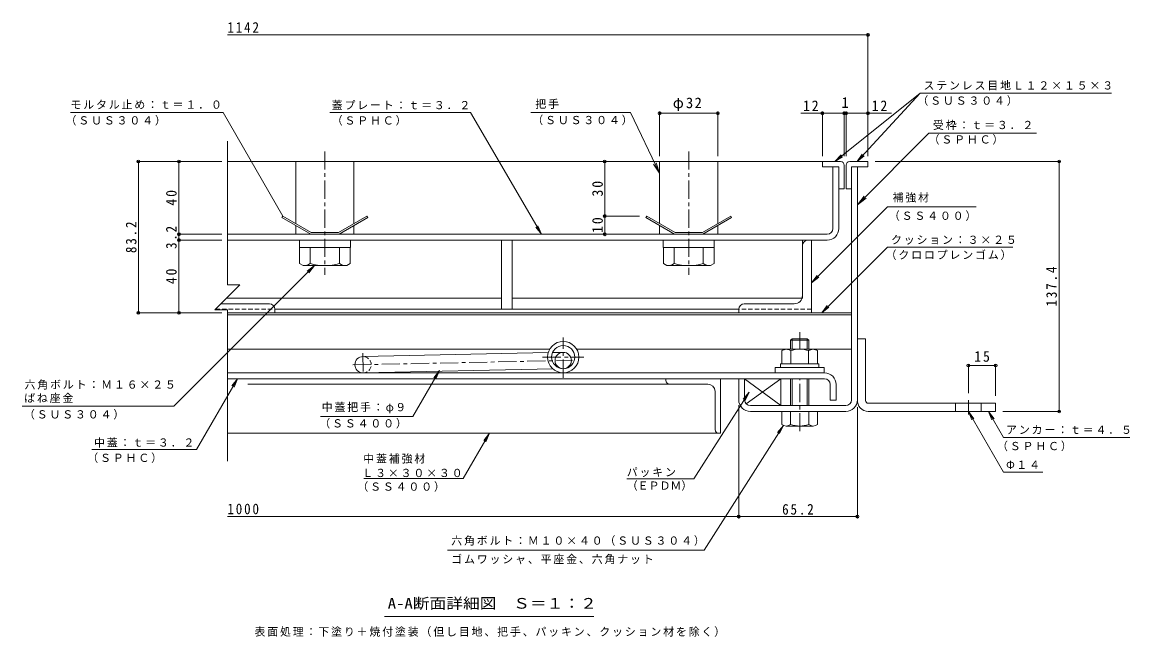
# Model space of a CAD drawing. Units: millimetres at full size. Extents: x -524 to 522, y -392 to 344.
# Drawn here: x -87 to 522, y 6 to 344 of the extents above; entities that cross this region are included whole.
import ezdxf
from ezdxf.enums import TextEntityAlignment as Align

# ---------------------------------------------------------------- set-up
doc = ezdxf.new("R2010")
doc.units = ezdxf.units.MM
doc.header["$LTSCALE"] = 2
doc.header["$PDMODE"] = 32
doc.header["$PDSIZE"] = 1.6
doc.linetypes.add('CHAIN1', pattern=[8, 5, -1, 1, -1])
doc.linetypes.add('DASHED1', pattern=[1.8, 1.2, -0.6])
for name, color, linetype, lineweight in [('D-1', 2, 'Continuous', 9), ('D-2', 3, 'Continuous', 9), ('D-3', 4, 'Continuous', 9), ('D-5', 7, 'Continuous', 9), ('D-6', 6, 'Continuous', 9), ('D-7', 5, 'Continuous', 5), ('D-8', 5, 'Continuous', 5), ('D-9', 134, 'Continuous', 5), ('D-A', 3, 'Continuous', 9), ('D-B', 6, 'Continuous', 9), ('D-C', 2, 'Continuous', 9), ('D-D', 2, 'Continuous', 9), ('D-E', 3, 'Continuous', 9), ('D-F', 7, 'Continuous', 9)]:
    doc.layers.add(name, color=color, linetype=linetype, lineweight=lineweight)
doc.styles.add('ＭＳ ゴシック', font='')
doc.styles.get('ＭＳ ゴシック').set_extended_font_data('MS Gothic')

msp = doc.modelspace()

# ---------------------------------------------------------------- linework, layer by layer
at = {"layer": 'D-1'}
for p, q in [((369.289, 136.048), (369.289, 264.048)), ((372.489, 264.048), (369.289, 264.048)), ((372.489, 136.048), (372.489, 264.048)), ((310.489, 136.048), (310.489, 147.648)), ((366.089, 132.848), (313.689, 132.848)), ((313.689, 129.648), (335.789, 129.648)), ((366.089, 129.648), (345.789, 129.648))]:
    msp.add_line(p, q, dxfattribs=at)
msp.add_lwpolyline([(307.289, 136.048), (307.289, 147.648), (310.489, 147.648)], dxfattribs=at)
for centre, radius, start, end in [((313.689, 136.048), 6.4, 180, 270), ((313.689, 136.048), 3.2, 180, 270), ((366.089, 136.048), 3.2, 270, 0), ((366.089, 136.048), 6.4, 270, 0)]:
    msp.add_arc(centre, radius, start, end, dxfattribs=at)
at = {"layer": 'D-2'}
for p, q in [((359.089, 230.248), (359.089, 264.048)), ((362.289, 264.048), (359.089, 264.048)), ((362.289, 230.248), (362.289, 264.048)), ((355.889, 227.048), (26.198, 227.048)), ((26.198, 223.848), (355.889, 223.848))]:
    msp.add_line(p, q, dxfattribs=at)
at = {"layer": 'D-2', "linetype": 'CHAIN1'}
for p, q in [((210.789, 148.149), (210.789, 170.345)), ((199.441, 159.498), (222.137, 159.498))]:
    msp.add_line(p, q, dxfattribs=at)
at = {"layer": 'D-2'}
for radius in [8.65, 6.35]:
    msp.add_circle((210.789, 159.498), radius, dxfattribs=at)
for radius in [6.4, 3.2]:
    msp.add_arc((355.889, 230.248), radius, 270, 0, dxfattribs=at)
at = {"layer": 'D-3'}
for p, q in [((353.289, 267.048), (26.198, 267.048)), ((353.289, 267.048), (353.289, 264.048)), ((363.289, 267.048), (353.289, 267.048)), ((353.289, 264.048), (362.289, 264.048)), ((362.289, 264.048), (362.289, 252.048)), ((365.289, 265.048), (365.289, 252.048)), ((366.289, 265.048), (366.289, 252.048)), ((368.289, 267.048), (378.289, 267.048)), ((378.289, 264.048), (369.289, 264.048)), ((369.289, 252.048), (369.289, 264.048)), ((378.289, 267.048), (378.289, 264.048)), ((362.289, 252.048), (365.289, 252.048)), ((369.289, 252.048), (366.289, 252.048)), ((56.701, 237.048), (72.289, 228.048)), ((102.878, 237.048), (87.289, 228.048)), ((256.7, 237.048), (256.2, 236.182)), ((256.2, 236.182), (272.021, 227.048)), ((256.7, 237.048), (272.289, 228.048)), ((302.877, 237.048), (287.289, 228.048)), ((303.377, 236.182), (287.557, 227.048)), ((302.877, 237.048), (303.377, 236.182)), ((87.557, 227.048), (72.021, 227.048)), ((72.289, 228.048), (87.289, 228.048)), ((272.021, 227.048), (287.557, 227.048)), ((287.289, 228.048), (272.289, 228.048))]:
    msp.add_line(p, q, dxfattribs=at)
for points in [[(56.701, 237.048), (56.201, 236.182), (72.021, 227.048)], [(102.878, 237.048), (103.378, 236.182), (87.557, 227.048)]]:
    msp.add_lwpolyline(points, dxfattribs=at)
for centre, start, end in [((363.289, 265.048), 0, 90), ((368.289, 265.048), 90, 180)]:
    msp.add_arc(centre, 2, start, end, dxfattribs=at)
at = {"layer": 'D-5'}
for p, q in [((406.999, 304.527), (360.071, 267.048)), ((406.999, 304.527), (372.295, 267.048)), ((406.999, 304.527), (512.167, 304.527)), ((-59.966, 293.998), (23.821, 293.998)), ((56.701, 237.048), (23.821, 293.998)), ((82.482, 293.998), (159.918, 293.998)), ((198.777, 227.048), (159.918, 293.998)), ((247.706, 293.998), (193.055, 293.998)), ((247.706, 293.998), (263.789, 260.581)), ((411.768, 282.656), (372.489, 243.242)), ((411.768, 282.656), (471.036, 282.656)), ((360.072, 267.048), (363.538, 270.652)), ((360.072, 267.048), (364.353, 269.632)), ((372.295, 267.048), (375.184, 271.128)), ((372.295, 267.048), (376.142, 270.242)), ((263.789, 260.581), (260.504, 265.601)), ((263.789, 260.581), (261.915, 266.28)), ((372.489, 243.242), (376.133, 248.008)), ((372.489, 243.242), (377.243, 246.903)), ((437.789, 242.199), (389.077, 242.199)), ((198.777, 227.048), (196.853, 231.663)), ((198.777, 227.048), (195.724, 231.008)), ((389.077, 220.047), (352.879, 183.848)), ((389.077, 220.047), (457.985, 220.047)), ((-3.212, 132.592), (74.045, 209.848)), ((74.045, 209.848), (70.078, 206.804)), ((74.045, 209.848), (71.001, 205.881)), ((347.289, 200.411), (351.256, 203.454)), ((352.879, 183.848), (355.923, 187.815)), ((352.879, 183.848), (356.846, 186.892)), ((9.165, 108.685), (31.779, 147.648)), ((31.779, 147.648), (28.726, 143.688)), ((31.779, 147.648), (29.855, 143.033)), ((142.792, 152.178), (139.739, 148.218)), ((142.792, 152.178), (140.868, 147.563)), ((282.641, 92.623), (312.986, 140.244)), ((312.986, 140.244), (309.772, 136.414)), ((312.986, 140.244), (310.873, 135.713)), ((-3.212, 132.592), (-86.609, 132.592)), ((433.489, 129.648), (435.403, 125.028)), ((433.489, 129.648), (436.533, 125.681)), ((433.489, 129.648), (452.771, 96.25)), ((444.549, 129.648), (452.771, 115.406)), ((444.549, 129.648), (446.462, 125.028)), ((444.549, 129.648), (447.593, 125.681)), ((288.197, 53.422), (331.88, 121.973)), ((331.88, 121.973), (328.665, 118.143)), ((331.88, 121.973), (329.766, 117.441)), ((155.849, 92.858), (170.237, 117.648)), ((170.237, 117.648), (167.184, 113.688)), ((170.237, 117.648), (168.313, 113.033)), ((452.771, 115.406), (522.259, 115.406)), ((-48.38, 108.685), (9.165, 108.685)), ((101.132, 92.858), (155.849, 92.858)), ((245.728, 92.623), (282.641, 92.623)), ((452.771, 96.25), (474.382, 96.25)), ((147.223, 53.422), (288.197, 53.422)), ((227.592, 16.979), (112.592, 16.979))]:
    msp.add_line(p, q, dxfattribs=at)
for points in [[(389.077, 242.199), (347.289, 200.411), (350.333, 204.377)], [(77.313, 126.795), (128.059, 126.795), (142.792, 152.178)]]:
    msp.add_lwpolyline(points, dxfattribs=at)
at = {"layer": 'D-6'}
for p, q in [((369.289, 245.847), (369.289, 242.847)), ((26.198, 183.848), (369.289, 183.848)), ((26.198, 182.848), (369.289, 182.848)), ((203.313, 163.849), (26.198, 163.849)), ((100.695, 159.846), (202.501, 161.975)), ((204.964, 162.027), (210.695, 162.147)), ((218.265, 163.849), (332.289, 163.849)), ((349.289, 163.849), (369.289, 163.849)), ((100.883, 150.849), (205.049, 153.026)), ((210.789, 153.147), (210.883, 153.149)), ((310.489, 147.648), (310.489, 136.048)), ((311.393, 133.819), (330.489, 147.648))]:
    msp.add_line(p, q, dxfattribs=at)
at = {"layer": 'D-6', "linetype": 'CHAIN1'}
for p, q in [((100.657, 161.648), (100.908, 149.673)), ((95.086, 155.229), (215.845, 157.754))]:
    msp.add_line(p, q, dxfattribs=at)
at = {"layer": 'D-6'}
msp.add_lwpolyline([(313.689, 132.848), (330.489, 132.848), (330.489, 147.648), (310.489, 147.648), (330.489, 132.848)], dxfattribs=at)
msp.add_circle((210.789, 157.648), 4.5, dxfattribs=at)
msp.add_arc((100.789, 155.348), 4.5, 90, 270, dxfattribs=at)
at = {"layer": 'D-6', "linetype": 'DASHED1'}
msp.add_arc((100.789, 155.348), 4.5, 270, 90, dxfattribs=at)
at = {"layer": 'D-7', "linetype": 'CHAIN1'}
for p, q in [((340.789, 163.848), (340.789, 173.18)), ((340.789, 118.77), (340.789, 147.648))]:
    msp.add_line(p, q, dxfattribs=at)
at = {"layer": 'D-7'}
for p, q in [((336.601, 169.648), (335.789, 168.836)), ((345.789, 168.836), (335.789, 168.836)), ((335.789, 163.848), (335.789, 168.836)), ((344.977, 169.648), (336.601, 169.648)), ((336.601, 163.848), (336.601, 169.648)), ((344.977, 169.648), (345.789, 168.836)), ((344.977, 163.848), (344.977, 169.648)), ((345.789, 168.836), (345.789, 164.148)), ((345.789, 168.836), (345.789, 163.848)), ((335.789, 147.648), (335.789, 132.848)), ((336.601, 132.848), (336.601, 147.648)), ((344.977, 132.848), (344.977, 147.648)), ((345.789, 147.648), (345.789, 132.848)), ((350.589, 129.648), (330.989, 129.648)), ((330.989, 122.542), (330.989, 129.648)), ((335.789, 129.648), (335.789, 122.542)), ((345.789, 129.648), (345.789, 122.542)), ((350.589, 122.542), (350.589, 129.648)), ((348.189, 121.647), (333.389, 121.647))]:
    msp.add_line(p, q, dxfattribs=at)
at = {"layer": 'D-7', "color": 2, "lineweight": 9}
for p, q in [((330.974, 163.088), (332.289, 163.848)), ((330.974, 163.088), (330.974, 155.848)), ((349.289, 163.848), (332.289, 163.848)), ((335.882, 163.088), (335.882, 155.848)), ((345.697, 163.088), (345.697, 155.848))]:
    msp.add_line(p, q, dxfattribs=at)
at = {"layer": 'D-7', "color": 134}
for p, q in [((327.289, 153.848), (327.289, 150.848)), ((327.289, 153.848), (354.289, 153.848)), ((354.289, 153.848), (354.289, 150.848)), ((327.289, 150.848), (354.289, 150.848))]:
    msp.add_line(p, q, dxfattribs=at)
at = {"layer": 'D-7', "color": 6, "lineweight": 9}
for p, q in [((330.289, 155.848), (330.289, 153.848)), ((330.289, 153.848), (351.289, 153.848))]:
    msp.add_line(p, q, dxfattribs=at)
at = {"layer": 'D-7', "color": 2, "lineweight": 9}
msp.add_lwpolyline([(349.289, 163.848), (350.604, 163.088), (350.604, 155.848), (330.974, 155.848)], dxfattribs=at)
at = {"layer": 'D-7', "color": 6, "lineweight": 9}
msp.add_lwpolyline([(330.289, 155.848), (351.289, 155.848), (351.289, 153.848)], dxfattribs=at)
at = {"layer": 'D-7', "color": 2, "lineweight": 9}
for centre, radius, start, end in [((333.871, 158.071), 5.793, 94.38438, 120), ((333.275, 159.008), 4.842, 57.42749, 88.18784), ((340.789, 147.607), 16.241, 72.41188, 107.5881), ((348.303, 159.008), 4.842, 91.81215, 122.57249), ((347.707, 158.071), 5.793, 59.99998, 85.6156)]:
    msp.add_arc(centre, radius, start, end, dxfattribs=at)
at = {"layer": 'D-7'}
for centre, radius, start, end in [((333.389, 125.313), 3.666, 229.1022, 310.89809), ((340.789, 136.063), 14.416, 249.70546, 290.29454), ((348.189, 125.313), 3.666, 229.10191, 310.8978)]:
    msp.add_arc(centre, radius, start, end, dxfattribs=at)
at = {"layer": 'D-8'}
for p, q in [((26.198, 223.848), (347.289, 223.848)), ((347.289, 223.848), (347.289, 185.848)), ((307.289, 185.848), (52.289, 185.848))]:
    msp.add_line(p, q, dxfattribs=at)
at = {"layer": 'D-8', "linetype": 'DASHED1'}
for p, q in [((19.699, 185.848), (52.289, 185.848)), ((347.289, 185.848), (307.289, 185.848))]:
    msp.add_line(p, q, dxfattribs=at)
at = {"layer": 'D-9'}
for p, q in [((65.889, 219.848), (65.889, 210.945)), ((71.789, 210.945), (71.789, 219.848)), ((87.789, 210.945), (87.789, 219.848)), ((93.689, 219.848), (93.689, 210.974)), ((265.889, 219.848), (265.889, 210.974)), ((271.789, 210.945), (271.789, 219.848)), ((287.789, 210.945), (287.789, 219.848)), ((293.689, 219.848), (293.689, 210.945)), ((342.289, 220.848), (342.289, 193.348)), ((345.289, 223.848), (347.289, 223.848)), ((347.289, 183.848), (347.289, 223.848)), ((67.789, 209.848), (65.889, 210.945)), ((67.789, 209.848), (91.739, 209.848)), ((91.781, 209.872), (93.689, 210.974)), ((267.798, 209.872), (265.889, 210.974)), ((291.789, 209.848), (267.839, 209.848)), ((291.789, 209.848), (293.689, 210.945)), ((22.699, 188.848), (49.289, 188.848)), ((337.789, 188.848), (310.289, 188.848)), ((52.289, 183.848), (26.198, 183.848)), ((52.289, 185.848), (52.289, 183.848)), ((307.289, 185.848), (307.289, 183.848)), ((307.289, 183.848), (347.289, 183.848))]:
    msp.add_line(p, q, dxfattribs=at)
for centre, radius, start, end in [((345.289, 220.848), 3, 90, 180), ((68.047, 216.75), 6.906, 267.86055, 302.81094), ((79.789, 239.568), 29.72, 254.38446, 285.61554), ((91.531, 216.75), 6.906, 237.18906, 272.13945), ((268.047, 216.75), 6.906, 267.86055, 302.81094), ((279.789, 239.568), 29.72, 254.38446, 285.61554), ((291.531, 216.75), 6.906, 237.18906, 272.13945), ((49.289, 185.848), 3, 0, 90), ((310.289, 185.848), 3, 90, 180), ((337.789, 193.348), 4.5, 270, 0)]:
    msp.add_arc(centre, radius, start, end, dxfattribs=at)
at = {"layer": 'D-A'}
for p, q in [((354.389, 150.848), (26.198, 150.848)), ((26.198, 147.648), (354.389, 147.648)), ((357.589, 144.448), (357.589, 135.848)), ((360.789, 144.448), (360.789, 135.848)), ((357.589, 135.848), (360.789, 135.848))]:
    msp.add_line(p, q, dxfattribs=at)
for radius in [6.4, 3.2]:
    msp.add_arc((354.389, 144.448), radius, 0, 90, dxfattribs=at)
at = {"layer": 'D-B', "color": 4}
for p, q in [((26.198, 223.848), (176.789, 223.848)), ((176.789, 223.848), (176.789, 191.848)), ((342.289, 223.848), (342.289, 191.848)), ((176.789, 191.848), (25.699, 191.848)), ((182.789, 191.848), (342.289, 191.848))]:
    msp.add_line(p, q, dxfattribs=at)
at = {"layer": 'D-B'}
for p, q in [((267.289, 147.648), (37.503, 147.648)), ((267.289, 147.648), (297.289, 147.648)), ((267.289, 146.648), (267.289, 147.648)), ((297.289, 147.648), (297.289, 117.648)), ((269.289, 144.648), (37.503, 144.648)), ((269.289, 144.648), (290.289, 144.648)), ((294.289, 119.648), (294.289, 140.648)), ((296.289, 117.648), (26.198, 117.648)), ((296.289, 117.648), (297.289, 117.648))]:
    msp.add_line(p, q, dxfattribs=at)
at = {"layer": 'D-B', "color": 4}
msp.add_lwpolyline([(342.289, 223.848), (182.789, 223.848), (182.789, 191.848)], dxfattribs=at)
at = {"layer": 'D-B'}
for centre, radius, start, end in [((269.289, 146.648), 2, 180, 270), ((290.289, 140.648), 4, 0, 90), ((296.289, 119.648), 2, 180, 270)]:
    msp.add_arc(centre, radius, start, end, dxfattribs=at)
at = {"layer": 'D-C', "linetype": 'CHAIN1'}
for p, q in [((79.789, 272.583), (79.789, 204.722)), ((279.789, 272.583), (279.789, 204.722))]:
    msp.add_line(p, q, dxfattribs=at)
at = {"layer": 'D-C'}
for p, q in [((95.789, 267.048), (63.789, 267.048)), ((63.789, 232.956), (63.789, 267.048)), ((95.789, 232.956), (95.789, 267.048)), ((263.789, 267.048), (295.789, 267.048)), ((263.789, 232.956), (263.789, 267.048)), ((295.789, 232.956), (295.789, 267.048)), ((63.789, 227.048), (63.789, 231.801)), ((95.789, 227.048), (95.789, 231.801)), ((263.789, 227.048), (263.789, 231.801)), ((295.789, 227.048), (295.789, 231.801)), ((63.789, 227.048), (95.789, 227.048)), ((295.789, 227.048), (263.789, 227.048))]:
    msp.add_line(p, q, dxfattribs=at)
at = {"layer": 'D-C', "color": 134, "lineweight": 5}
for p, q in [((93.789, 223.848), (65.789, 223.848)), ((65.789, 223.848), (65.789, 219.848)), ((265.789, 223.848), (293.789, 223.848)), ((293.789, 223.848), (293.789, 219.848))]:
    msp.add_line(p, q, dxfattribs=at)
for points in [[(93.789, 223.848), (93.789, 219.848), (65.789, 219.848)], [(265.789, 223.848), (265.789, 219.848), (293.789, 219.848)]]:
    msp.add_lwpolyline(points, dxfattribs=at)
at = {"layer": 'D-D'}
for p, q in [((176.789, 223.848), (176.789, 185.848)), ((182.789, 223.848), (176.789, 223.848)), ((182.789, 185.848), (182.789, 223.848)), ((176.789, 185.848), (182.789, 185.848))]:
    msp.add_line(p, q, dxfattribs=at)
at = {"layer": 'D-E'}
for p, q in [((372.489, 169.649), (372.489, 136.048)), ((372.489, 169.649), (376.989, 169.649)), ((376.989, 135.648), (376.989, 169.649)), ((378.489, 134.148), (448.489, 134.148)), ((426.489, 129.647), (426.489, 134.147)), ((440.489, 129.648), (440.489, 134.148)), ((448.489, 134.148), (448.489, 129.648)), ((448.489, 129.648), (378.489, 129.648))]:
    msp.add_line(p, q, dxfattribs=at)
at = {"layer": 'D-E', "linetype": 'CHAIN1'}
msp.add_line((433.489, 127.901), (433.489, 135.79), dxfattribs=at)
at = {"layer": 'D-E'}
for radius, start in [(6, 176.17647), (1.5, 180.00027)]:
    msp.add_arc((378.489, 135.648), radius, start, 270, dxfattribs=at)
at = {"layer": 'D-F'}
for p, q in [((378.289, 336.645), (26.198, 336.645)), ((378.289, 270.048), (378.289, 337.645)), ((263.789, 270.048), (263.789, 294.572)), ((263.789, 293.572), (295.789, 293.572)), ((295.789, 270.048), (295.789, 294.572)), ((341.376, 293.573), (365.289, 293.573)), ((353.289, 270.048), (353.289, 294.573)), ((365.289, 270.048), (365.289, 294.573)), ((365.289, 293.573), (366.289, 293.573)), ((366.289, 270.048), (366.289, 294.573)), ((366.289, 293.573), (391.159, 293.573)), ((26.198, 278.2), (26.198, 199.229)), ((23.198, 267.048), (-23.311, 267.048)), ((-22.711, 183.848), (-22.711, 267.048)), ((-0.424, 227.048), (-0.424, 267.048)), ((233.647, 237.048), (233.647, 267.048)), ((484.015, 267.048), (382.289, 267.048)), ((483.415, 129.648), (483.415, 267.048)), ((233.047, 237.048), (252.7, 237.048)), ((233.647, 227.048), (233.647, 237.048)), ((23.198, 227.048), (-1.424, 227.048)), ((-0.424, 223.848), (-0.424, 227.048)), ((23.198, 223.848), (-1.424, 223.848)), ((-0.424, 183.848), (-0.424, 223.848)), ((33.08, 199.229), (19.317, 185.466)), ((26.198, 199.229), (33.08, 199.229)), ((-23.311, 183.848), (23.198, 183.848)), ((26.198, 185.466), (19.317, 185.466)), ((26.198, 185.466), (26.198, 102.34)), ((433.489, 155.498), (433.489, 139.79)), ((433.489, 154.898), (448.489, 154.898)), ((448.489, 155.498), (448.489, 138.148)), ((307.288, 133.047), (307.288, 70.868)), ((372.489, 71.268), (372.489, 132.048)), ((484.015, 129.648), (452.489, 129.648)), ((307.288, 71.868), (26.198, 71.868)), ((307.288, 71.868), (372.489, 71.868))]:
    msp.add_line(p, q, dxfattribs=at)
for p in [(378.289, 336.645), (263.789, 293.572), (295.789, 293.572), (353.289, 293.573), (365.289, 293.573), (366.289, 293.573), (378.289, 293.573), (-22.711, 267.048), (-0.424, 267.048), (233.647, 267.048), (483.415, 267.048), (233.647, 237.048), (-0.424, 227.048), (233.647, 227.048), (-0.424, 223.848), (-22.711, 183.848), (-0.424, 183.848), (433.489, 154.898), (448.489, 154.898), (483.415, 129.648), (307.288, 71.868), (372.489, 71.868)]:
    msp.add_point(p, dxfattribs=at)

# ---------------------------------------------------------------- texts
at = {"layer": 'D-5', "style": 'ＭＳ ゴシック'}
msp.add_text('（ＥＰＤＭ）', height=4.399, dxfattribs=at).set_placement((245.728, 85.311), align=Align.BOTTOM_LEFT)
at = {"layer": 'D-5', "color": 2, "style": 'ＭＳ ゴシック', "width": 1.15}
msp.add_text('A-A断面詳細図\u3000Ｓ＝１：２', height=5.865, dxfattribs=at).set_placement((114.342, 19.479), align=Align.BOTTOM_LEFT)
at = {"layer": 'D-5', "char_height": 4.399, "attachment_point": 7, "style": 'ＭＳ ゴシック'}
for s, insert in [('\\T1.17;ステンレス目地Ｌ１２×１５×３', (408.837, 306.161)), ('\\T1.17;モルタル止め：ｔ＝１．０', (-60.046, 295.799)), ('\\T1.17;蓋プレート：ｔ＝３．２', (83.548, 295.508)), ('\\T1.17;把手', (195.474, 295.966)), ('\\T1.17;（ＳＵＳ３０４）', (405.47, 297.673)), ('\\T1.17;（ＳＵＳ３０４）', (-62.758, 286.817)), ('\\T1.17;（ＳＰＨＣ）', (83.548, 286.775)), ('\\T1.17;（ＳＵＳ３０４）', (193.792, 286.985)), ('\\T1.17;受枠：ｔ＝３．２', (414.068, 284.368)), ('\\T1.17;（ＳＰＨＣ）', (411.636, 276.339)), ('\\T1.17;補強材', (391.829, 244.494)), ('\\T1.17;（ＳＳ４００）', (389.789, 234.39)), ('\\T1.17;クッション：３×２５', (390.988, 221.312)), ('\\T1.17;（クロロプレンゴム）', (388.024, 212.892)), ('\\T1.17;六角ボルト：Ｍ１６×２５', (-85.304, 141.662)), ('\\T1.17;ばね座金', (-85.513, 134.318)), ('\\T1.17;中蓋把手：φ９', (78.056, 128.572)), ('\\T1.17;（ＳＵＳ３０４）', (-85.636, 125.206)), ('\\T1.17;（ＳＳ４００）', (76.728, 120.264)), ('\\T1.17;アンカー：ｔ＝４．５', (454.232, 117.11)), ('\\T1.17;中蓋：ｔ＝３．２', (-47.093, 109.824)), ('\\T1.17;（ＳＰＨＣ）', (449.236, 107.789)), ('\\T1.17;（ＳＰＨＣ）', (-50.828, 101.311)), ('\\T1.17;中蓋補強材', (100.875, 100.958)), ('\\T1.17;Ｌ３×３０×３０', (100.405, 93.52)), ('\\T1.17;パッキン', (245.728, 93.588)), ('\\T1.17;Φ１４', (454.232, 97.954)), ('\\T1.17;（ＳＳ４００）', (97.637, 85.493)), ('\\T1.17;六角ボルト：Ｍ１０×４０（ＳＵＳ３０４）', (149.251, 55.826)), ('\\T1.17;ゴムワッシャ、平座金、六角ナット', (149.251, 45.661)), ('\\T1.17;表面処理：下塗り＋焼付塗装（但し目地、把手、パッキン、クッション材を除く）', (41.092, 5.753))]:
    msp.add_mtext(s, dxfattribs=dict(at, insert=insert))
at = {"layer": 'D-F', "color": 2, "style": 'ＭＳ ゴシック'}
msp.add_text('1', height=5.865, dxfattribs=at).set_placement((363.789, 294.772), align=Align.BOTTOM_LEFT)
at = {"layer": 'D-F', "color": 2, "char_height": 5.865, "attachment_point": 7, "style": 'ＭＳ ゴシック'}
for s, insert in [('\\T1.28;\\W0.9;1142', (26.198, 337.845)), ('\\T1.19;φ32', (271.039, 294.772)), ('\\T1.27;\\W0.95;12', (342.597, 294.772)), ('\\T1.27;\\W0.95;12', (380.345, 294.772)), ('\\T1.27;\\W0.95;15', (436.739, 156.898)), ('\\T1.28;\\W0.9;1000', (26.198, 73.068)), ('\\T1.28;\\W0.9;65.2', (331.139, 72.868))]:
    msp.add_mtext(s, dxfattribs=dict(at, insert=insert))
at = {"layer": 'D-F', "color": 2, "char_height": 5.865, "attachment_point": 7, "rotation": 90, "style": 'ＭＳ ゴシック'}
for s, insert in [('\\T1.27;\\W0.95;30', (232.647, 247.798)), ('\\T1.27;\\W0.95;40', (-1.624, 242.798)), ('\\T1.28;\\W0.9;83.2', (-23.711, 216.698)), ('\\T1.27;\\W0.95;10', (232.647, 227.798)), ('\\T1.27;\\W0.9;3.2', (-1.624, 218.948)), ('\\T1.27;\\W0.95;40', (-1.624, 199.598)), ('\\T1.28;\\W0.9;137.4', (482.215, 187.348))]:
    msp.add_mtext(s, dxfattribs=dict(at, insert=insert))

doc.saveas('drawing.dxf')
